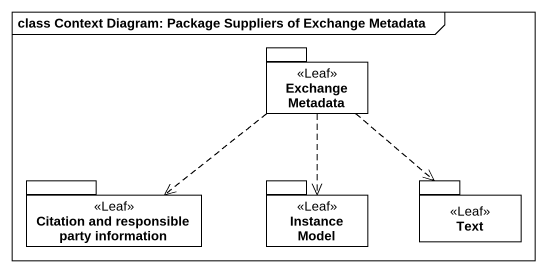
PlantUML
@startuml
mainframe class Context Diagram: Package Suppliers of Exchange Metadata
package "Exchange Metadata" as Exchange_Metadata <<Leaf>> {
}
package "Citation and responsible party information" as Citation_and_responsible <<Leaf>> {
}
package "Instance Model" as Instance_Model <<Leaf>> {
}
package Text <<Leaf>> {
}
Exchange_Metadata ..> Citation_and_responsible
Exchange_Metadata ..> Instance_Model
Exchange_Metadata ..> Text
@enduml
